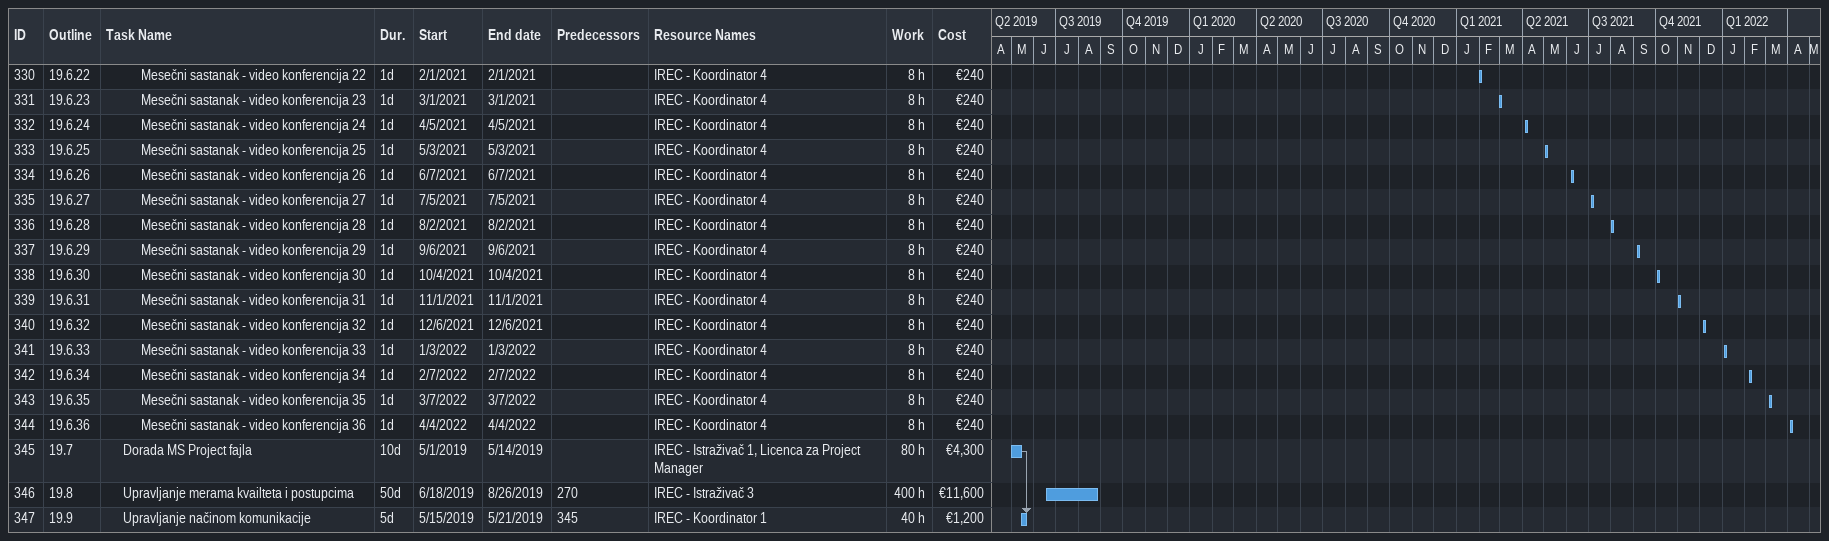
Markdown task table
| ID | WBS | Task | Duration | Start | Finish | Predecessors | Resources | Work (h) | Cost (€) |
|---|---|---|---|---|---|---|---|---|---|
| 330 | 19.6.22 | Mesečni sastanak - video konferencija 22 | 1d | 2021-02-01 | 2021-02-01 |  | IREC - Koordinator 4 | 8 | 240 |
| 331 | 19.6.23 | Mesečni sastanak - video konferencija 23 | 1d | 2021-03-01 | 2021-03-01 |  | IREC - Koordinator 4 | 8 | 240 |
| 332 | 19.6.24 | Mesečni sastanak - video konferencija 24 | 1d | 2021-04-05 | 2021-04-05 |  | IREC - Koordinator 4 | 8 | 240 |
| 333 | 19.6.25 | Mesečni sastanak - video konferencija 25 | 1d | 2021-05-03 | 2021-05-03 |  | IREC - Koordinator 4 | 8 | 240 |
| 334 | 19.6.26 | Mesečni sastanak - video konferencija 26 | 1d | 2021-06-07 | 2021-06-07 |  | IREC - Koordinator 4 | 8 | 240 |
| 335 | 19.6.27 | Mesečni sastanak - video konferencija 27 | 1d | 2021-07-05 | 2021-07-05 |  | IREC - Koordinator 4 | 8 | 240 |
| 336 | 19.6.28 | Mesečni sastanak - video konferencija 28 | 1d | 2021-08-02 | 2021-08-02 |  | IREC - Koordinator 4 | 8 | 240 |
| 337 | 19.6.29 | Mesečni sastanak - video konferencija 29 | 1d | 2021-09-06 | 2021-09-06 |  | IREC - Koordinator 4 | 8 | 240 |
| 338 | 19.6.30 | Mesečni sastanak - video konferencija 30 | 1d | 2021-10-04 | 2021-10-04 |  | IREC - Koordinator 4 | 8 | 240 |
| 339 | 19.6.31 | Mesečni sastanak - video konferencija 31 | 1d | 2021-11-01 | 2021-11-01 |  | IREC - Koordinator 4 | 8 | 240 |
| 340 | 19.6.32 | Mesečni sastanak - video konferencija 32 | 1d | 2021-12-06 | 2021-12-06 |  | IREC - Koordinator 4 | 8 | 240 |
| 341 | 19.6.33 | Mesečni sastanak - video konferencija 33 | 1d | 2022-01-03 | 2022-01-03 |  | IREC - Koordinator 4 | 8 | 240 |
| 342 | 19.6.34 | Mesečni sastanak - video konferencija 34 | 1d | 2022-02-07 | 2022-02-07 |  | IREC - Koordinator 4 | 8 | 240 |
| 343 | 19.6.35 | Mesečni sastanak - video konferencija 35 | 1d | 2022-03-07 | 2022-03-07 |  | IREC - Koordinator 4 | 8 | 240 |
| 344 | 19.6.36 | Mesečni sastanak - video konferencija 36 | 1d | 2022-04-04 | 2022-04-04 |  | IREC - Koordinator 4 | 8 | 240 |
| 345 | 19.7 | Dorada MS Project fajla | 10d | 2019-05-01 | 2019-05-14 |  | IREC - Istraživač 1, Licenca za Project Manager | 80 | 4300 |
| 346 | 19.8 | Upravljanje merama kvailteta i postupcima | 50d | 2019-06-18 | 2019-08-26 | 270 | IREC - Istraživač 3 | 400 | 11600 |
| 347 | 19.9 | Upravljanje načinom komunikacije | 5d | 2019-05-15 | 2019-05-21 | 345 | IREC - Koordinator 1 | 40 | 1200 |
